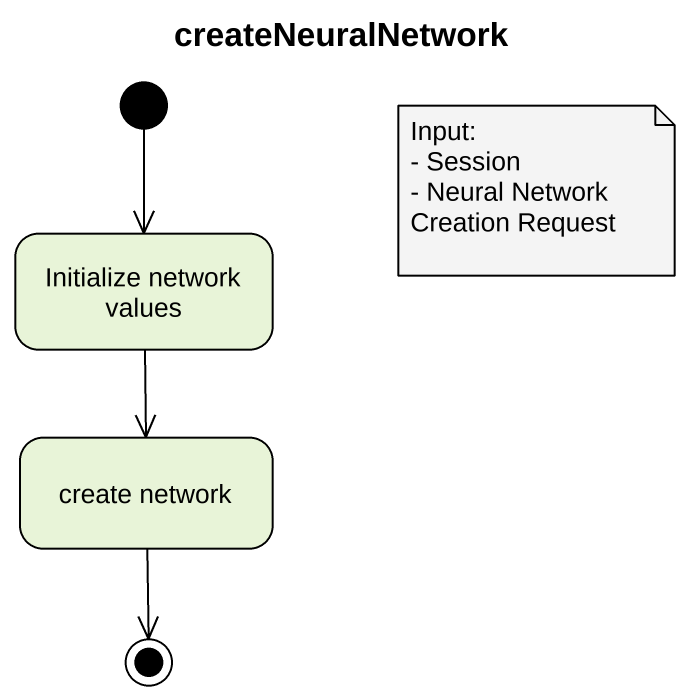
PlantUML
@startuml
title createNeuralNetwork
hide empty description
state "Initialize network values" as Initialize_network_values
state "create network" as create_network
[*] --> Initialize_network_values
Initialize_network_values --> create_network
create_network --> [*]
note as N1
  Input:
  - Session
  - Neural Network Creation Request
end note
@enduml
